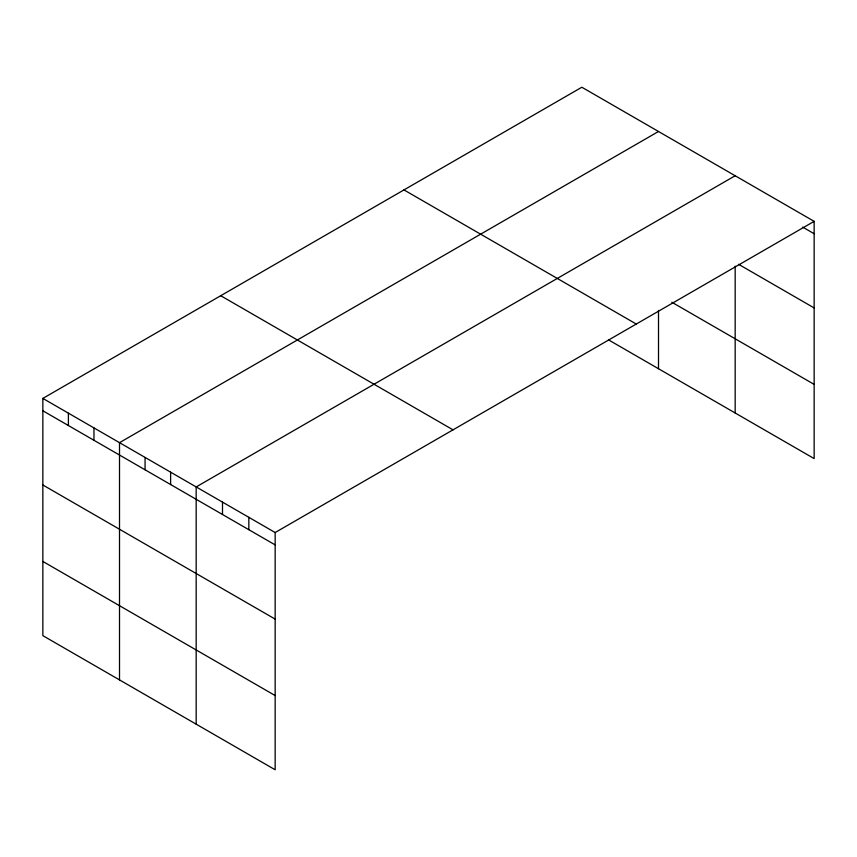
<?xml version="1.0" encoding="UTF-8"?>
<svg xmlns="http://www.w3.org/2000/svg" width="857" height="857" viewBox="0 0 857 857"><rect width="100%" height="100%" fill="white"/><g stroke="black" fill="none" stroke-linecap="round" stroke-linejoin="round"><path stroke-width="1.29" d="M814.15 221.352L275.161 532.529L275.161 769.768L42.85 635.648L42.85 398.409L581.839 87.232L814.15 221.352L814.15 458.591L608.513 339.865M658.508 131.485L119.509 442.673L119.509 679.912M735.167 175.749L196.167 486.937L196.167 724.176M802.698 227.116L814.15 233.725M738.595 264.31L814.15 307.931M671.834 302.221L814.15 384.386M403.979 189.922L636.28 324.042M220.72 295.719L453.021 429.839M42.85 398.409L275.161 532.529M42.85 410.782L275.161 544.902M42.85 484.987L275.161 619.108M42.85 561.442L275.161 695.563M735.167 266.152L735.167 412.988M658.508 310.427L658.508 368.724M248.83 517.328L248.83 529.701M222.499 502.127L222.499 514.5M170.618 472.175L170.618 484.548M145.069 457.424L145.069 469.797M93.959 427.922L93.959 440.294M68.399 413.17L68.399 425.533"/></g></svg>
